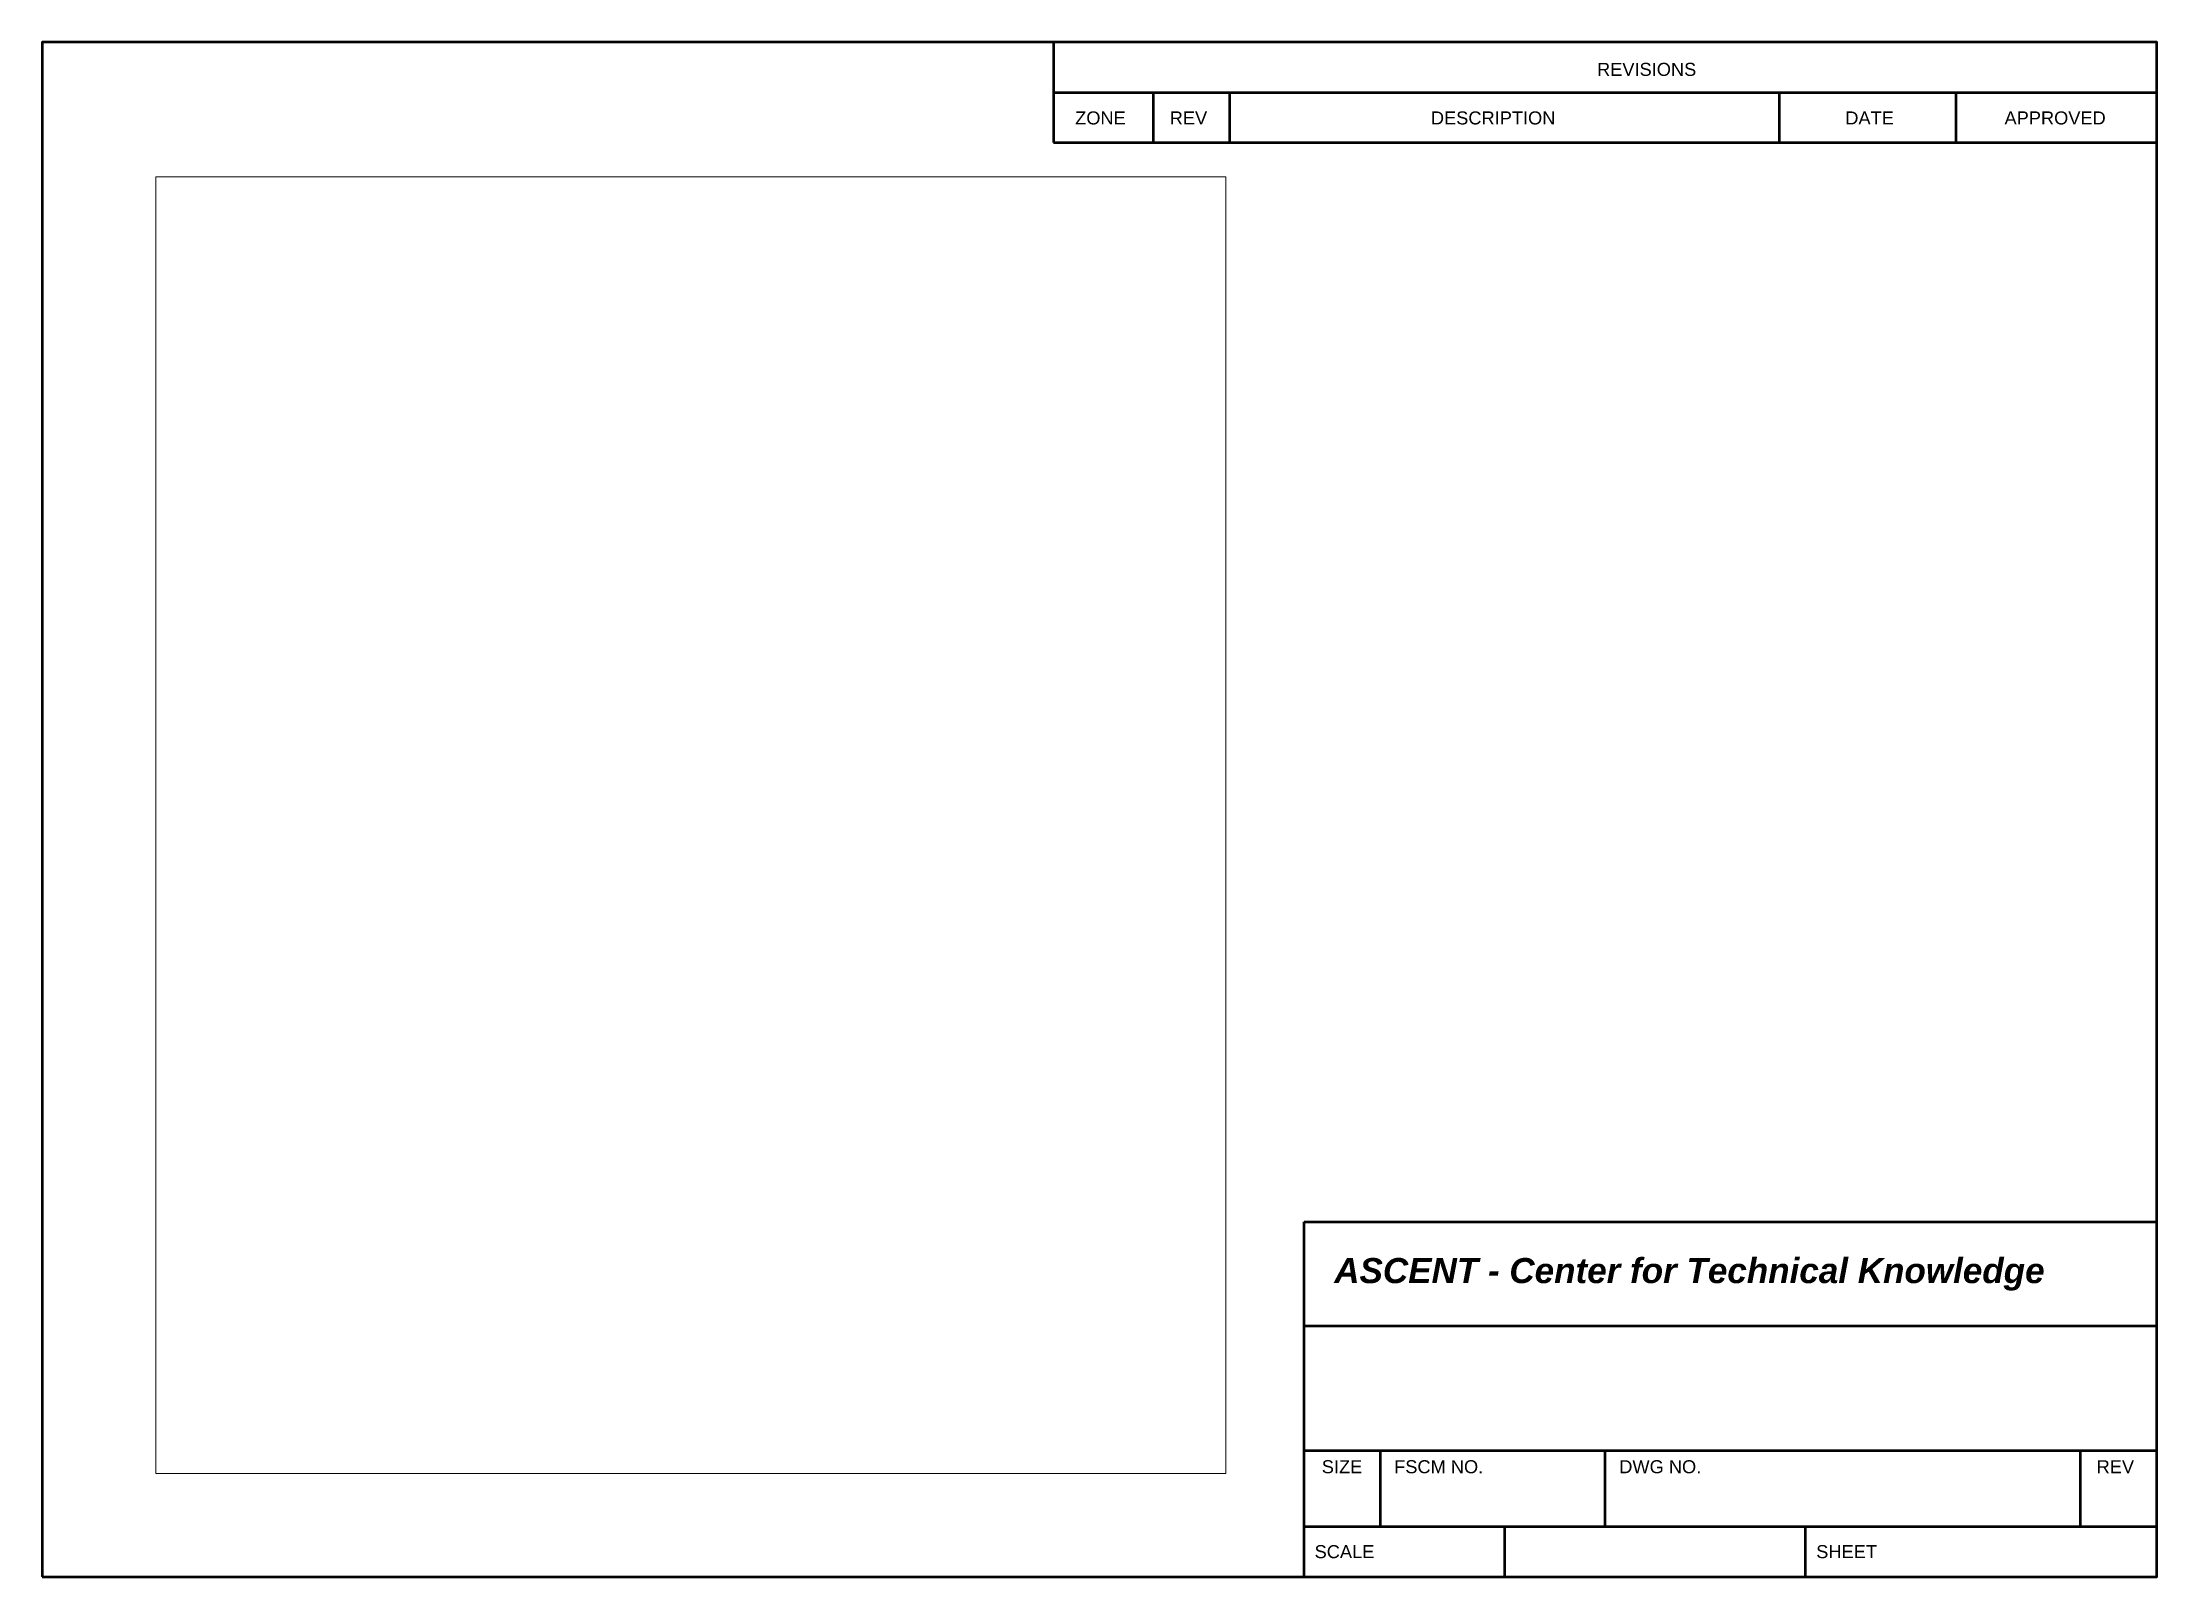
# Paper-space layout 'A-Sized' of a CAD drawing. Header units: inches. Extents: x 0 to 10.5, y 0 to 7.7.
import ezdxf

# ---------------------------------------------------------------- set-up
doc = ezdxf.new("R2010")
doc.units = ezdxf.units.IN
doc.header["$MEASUREMENT"] = 0
doc.layers.add('Border', color=5, linetype='Continuous', lineweight=50)
doc.layers.add('Viewports', color=8, linetype='Continuous', plot=False)
doc.styles.add('Logo', font='arialbi.ttf')
doc.styles.get("Standard").update_dxf_attribs({"font": 'arial.ttf'})

# ---------------------------------------------------------------- blocks, each defined once
blk = doc.blocks.new('TBLK-ANSI EXPANDED A (11.00 x 8.50)')
at = {"layer": 'Border'}
for p, q in [((5.04, 7.65), (5.04, 7.15)), ((10.54, 0), (10.54, 7.65)), ((5.04, 7.4), (10.54, 7.4)), ((5.54, 7.15), (5.54, 7.4)), ((5.92, 7.15), (5.92, 7.4)), ((8.66, 7.15), (8.66, 7.4)), ((9.54, 7.15), (9.54, 7.4)), ((5.04, 7.15), (10.54, 7.15)), ((6.29, 1.77), (10.54, 1.77)), ((6.29, 0), (6.29, 1.77)), ((6.29, 1.25), (10.54, 1.25)), ((6.29, 0.63), (10.54, 0.63)), ((6.67, 0.25), (6.67, 0.63)), ((7.79, 0.25), (7.79, 0.63)), ((10.16, 0.25), (10.16, 0.63)), ((6.29, 0.25), (10.54, 0.25)), ((7.29, 0), (7.29, 0.25)), ((8.79, 0), (8.79, 0.25))]:
    blk.add_line(p, q, dxfattribs=at)
blk.add_lwpolyline([(0, 0), (10.54, 0), (10.54, 7.65), (0, 7.65)], close=True, dxfattribs=at)
for s, p in [('REVISIONS', (7.7502, 7.4825)), ('ZONE', (5.1487, 7.2403)), ('REV', (5.6201, 7.2403)), ('DESCRIPTION', (6.922, 7.2403)), ('DATE', (8.9877, 7.2403)), ('APPROVED', (9.7814, 7.2403)), ('SIZE', (6.3779, 0.5159)), ('FSCM NO.', (6.7389, 0.5159)), ('DWG NO.', (7.861, 0.5159)), ('REV', (10.2405, 0.5159)), ('SCALE', (6.3423, 0.0925)), ('SHEET', (8.8428, 0.0925))]:
    blk.add_text(s, height=0.065, dxfattribs=at).set_placement(p)
at = {"layer": 'Border', "style": 'Logo'}
blk.add_text('ASCENT - Center for Technical Knowledge', height=0.125, dxfattribs=at).set_placement((6.44, 1.4638))

psp = doc.layouts.new('A-Sized')

# ---------------------------------------------------------------- block references
at = {"layer": 'Border'}
psp.add_blockref('TBLK-ANSI EXPANDED A (11.00 x 8.50)', (0, 0), dxfattribs=at)

# ---------------------------------------------------------------- viewports
at = {"layer": 'Viewports'}
psp.add_viewport(center=(3.233, 3.747), size=(5.334, 6.4644), view_center_point=(42.387, 26.618), view_height=25.8577, dxfattribs=at)

doc.saveas('drawing.dxf')
